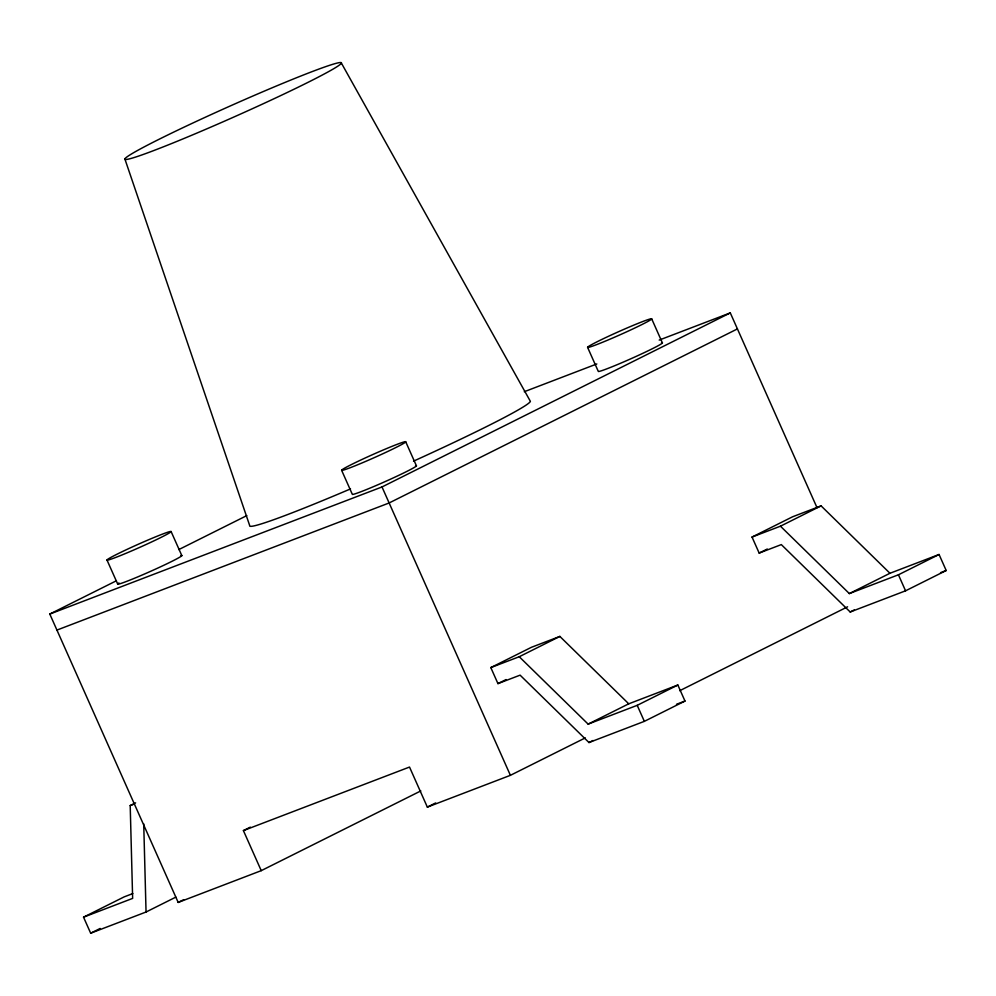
<?xml version="1.0" encoding="UTF-8"?>
<svg xmlns="http://www.w3.org/2000/svg" width="996" height="996" viewBox="0 0 996 996"><rect width="100%" height="100%" fill="white"/><g stroke="black" fill="none" stroke-linecap="round" stroke-linejoin="round"><path stroke-width="1.49" d="M420.822 790.911L261.238 870.653L178.197 902.438L49.8 614.059L116.408 580.768M178.844 549.568L246.834 515.592M49.8 614.059L382.003 486.957L730.292 312.893L817.006 507.649M737.426 328.917L389.137 502.968L56.934 630.082M175.844 897.122L146.051 912.012L90.673 933.202L83.54 917.179L132.642 898.392L130.202 805.577L135.618 802.876M490.816 667.594L531.453 647.288L559.864 636.419L628.75 703.811L677.853 685.024L684.987 701.047L644.35 721.353L588.985 742.543L520.099 675.151L497.95 683.617L490.816 667.594L519.24 656.725L559.864 636.419M752.03 537.056L792.667 516.75L821.09 505.868L889.963 573.273L939.066 554.486L946.2 570.509L905.563 590.815L850.198 611.992L781.312 544.6L759.164 553.079L752.03 537.056L780.453 526.187L821.09 505.868M497.95 683.617L506.08 679.558M759.164 553.079L767.293 549.008M261.238 870.653L243.41 830.602L250.345 827.141M83.54 917.179L124.176 896.873L132.842 893.561M90.673 933.202L100.16 928.459M178.197 902.438L183.75 899.662M519.24 656.725L588.126 724.117L628.75 703.811M780.453 526.187L849.339 593.579L889.963 573.273M243.41 830.602L409.518 767.057L427.346 807.109L435.675 802.938M588.126 724.117L637.216 705.33L677.853 685.024M849.339 593.579L898.429 574.792L939.066 554.486M427.346 807.109L510.4 775.324L585.324 737.887M679.683 690.726L847.584 606.813M588.985 742.543L593.043 740.514M850.198 611.992L854.257 609.963M524.294 391.714L596.828 363.951M659.203 340.084L730.292 312.893M130.202 805.577L134.46 803.946M940.523 572.675L946.2 570.509M676.471 704.309L684.987 701.047M341.391 63.097A118.512 5.789 -24 0 1 176.778 141.444A118.512 5.789 -24 0 1 181.21 128.509A118.512 5.789 -24 0 1 341.391 63.097L530.395 401.363A153.633 7.507 -24 0 1 413.514 461.16M898.429 574.792L905.563 590.815M651.72 318.894A35.121 1.718 -24 0 1 602.941 342.114A35.121 1.718 -24 0 1 604.261 338.279A35.121 1.718 -24 0 1 651.72 318.894L662.415 342.935M587.565 347.293L598.26 371.321A35.121 1.718 -24 0 0 633.78 357.464A35.121 1.718 -24 0 0 661.518 342.836M637.216 705.33L644.35 721.353M405.745 441.826A35.121 1.718 -24 0 1 356.966 465.045A35.121 1.718 -24 0 1 358.286 461.21A35.121 1.718 -24 0 1 405.745 441.826L416.44 465.854M382.003 486.957L510.4 775.324M341.591 470.224L352.285 494.253A35.121 1.718 -24 0 0 387.805 480.396A35.121 1.718 -24 0 0 415.544 465.767M171.125 531.59A35.121 1.718 -24 0 1 122.359 554.809A35.121 1.718 -24 0 1 123.666 550.975A35.121 1.718 -24 0 1 171.125 531.59L181.832 555.631M106.97 559.989L117.677 584.017M124.861 158.937L249.697 525.589A153.633 7.507 -24 0 0 350.517 488.899M143.723 823.841L146.051 912.012M180.936 555.531A35.121 1.718 -24 0 1 148.989 572.04A35.121 1.718 -24 0 1 118.96 582.959"/></g></svg>
